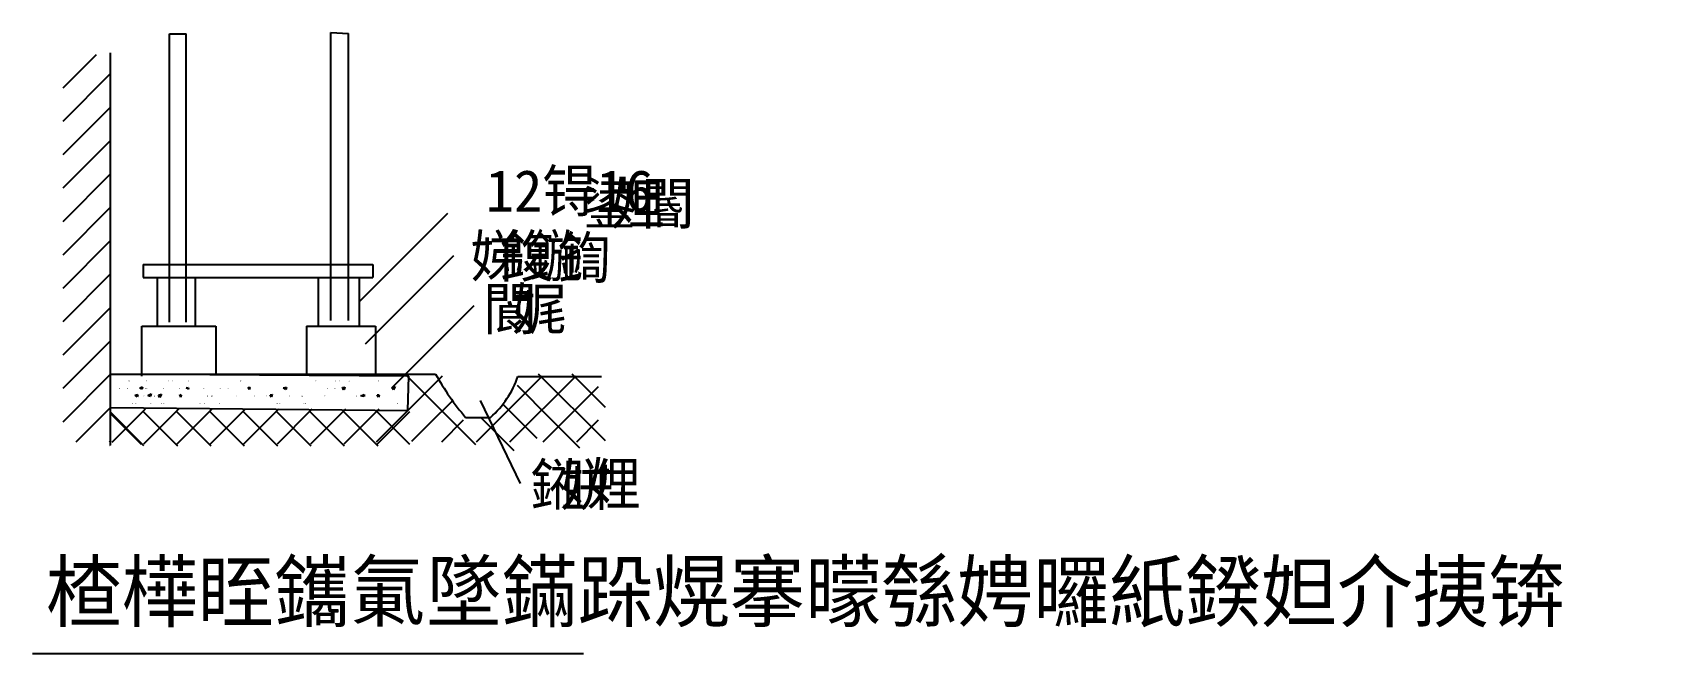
# Model space of a CAD drawing. Header units: metres. Extents: x 142 to 336, y 4 to 79.
import ezdxf

# ---------------------------------------------------------------- set-up
doc = ezdxf.new("R2010")
doc.units = ezdxf.units.M
for name, color, linetype in [('1', 54, 'Continuous'), ('涓鏂', 1, 'Continuous'), ('鍓栧垏绱㈠紩缁嗙嚎', 253, 'Continuous')]:
    doc.layers.add(name, color=color, linetype=linetype)

msp = doc.modelspace()

# ---------------------------------------------------------------- linework, layer by layer
for p, q in [((158.16, 43.95), (158.16, 78.5)), ((158.16, 78.5), (160.16, 78.5)), ((160.16, 43.96), (160.16, 78.5)), ((177.51, 44.15), (177.51, 78.66)), ((177.51, 78.66), (179.63, 78.54)), ((179.63, 44.16), (179.63, 78.54)), ((151.05, 76.23), (151.05, 29.23)), ((155.02, 50.86), (182.55, 50.86)), ((155.02, 50.86), (155.02, 49.3)), ((182.55, 50.86), (182.55, 49.3)), ((155.02, 49.3), (182.55, 49.3)), ((156.7, 49.3), (156.7, 43.48)), ((161.25, 49.3), (161.25, 43.48)), ((176, 49.3), (176, 43.48)), ((180.91, 49.3), (180.91, 43.48)), ((195.41, 34.58), (200.19, 24.61))]:
    msp.add_line(p, q)
for centre in [(157.41, 51.88), (180.42, 52.27)]:
    msp.add_arc(centre, 0.85, 0, 0)
at = {"layer": '1'}
for points in [[(151.05, 76.23), (151.05, 29.23)], [(154.84, 37.48), (154.84, 43.48)], [(154.84, 43.48), (163.71, 43.48)], [(163.71, 43.48), (163.71, 37.73)], [(174.6, 43.48), (174.6, 37.73)], [(174.6, 43.48), (182.84, 43.48)], [(182.84, 43.48), (182.84, 37.48)], [(151.05, 37.73), (190.05, 37.73)], [(186.84, 37.48), (151.05, 37.73)], [(186.74, 33.38), (186.84, 37.48)], [(199.92, 37.45), (209.92, 37.45)], [(151.11, 33.72), (186.74, 33.38)], [(186.74, 33.38), (186.74, 33.38)], [(193.64, 32.54), (196.64, 32.54)]]:
    msp.add_lwpolyline(points, dxfattribs=at)
for points in [[(190.05, 37.73, 0.05), (193.64, 32.54, 0.05)], [(196.64, 32.54, 0.13), (199.92, 37.45, 0.13)]]:
    msp.add_lwpolyline(points, format="xyb", dxfattribs=at)
at = {"layer": '涓鏂'}
for p, q in [((180.91, 46.39), (191.52, 57)), ((181.64, 41.34), (192.25, 51.94)), ((184.79, 36.06), (194.69, 45.96)), ((141.74, 4.24), (207.77, 4.24))]:
    msp.add_line(p, q, dxfattribs=at)
at = {"layer": '鍓栧垏绱㈠紩缁嗙嚎'}
for p, q in [((149.37, 75.98), (145.37, 71.98)), ((151.11, 73.72), (145.37, 67.98)), ((151.11, 69.72), (145.37, 63.98)), ((151.11, 65.72), (145.37, 59.98)), ((151.11, 61.72), (145.37, 55.98)), ((151.11, 57.72), (145.37, 51.98)), ((151.11, 53.72), (145.37, 47.98)), ((151.11, 49.72), (145.37, 43.98)), ((151.11, 45.72), (145.37, 39.98)), ((151.11, 41.72), (145.37, 35.98)), ((151.11, 37.72), (145.37, 31.98)), ((190.84, 37.48), (182.92, 29.56)), ((186.36, 37.76), (194.83, 29.29)), ((202.84, 37.48), (194.92, 29.56)), ((206.84, 37.48), (198.92, 29.56)), ((202.36, 37.76), (210.36, 29.76)), ((206.36, 37.76), (210.36, 33.76)), ((154.06, 35.2), (154.36, 35.28)), ((154.31, 35), (154.06, 35.2)), ((154.36, 35.28), (154.31, 35)), ((154.6, 36.08), (154.93, 36.19)), ((154.87, 35.9), (154.6, 36.08)), ((154.93, 36.19), (154.87, 35.9)), ((155.59, 35.17), (155.99, 35.35)), ((155.9, 35.03), (155.59, 35.17)), ((155.99, 35.35), (155.9, 35.03)), ((156.86, 35.21), (157.19, 35.31)), ((157.02, 34.92), (156.86, 35.21)), ((157.19, 35.31), (157.02, 34.92)), ((159.53, 34.96), (159.39, 35.27)), ((159.39, 35.27), (159.57, 35.22)), ((159.57, 35.22), (159.53, 34.96)), ((160.17, 36.07), (160.42, 36.11)), ((160.45, 35.9), (160.17, 36.07)), ((160.42, 36.11), (160.45, 35.9)), ((167.76, 35.86), (167.6, 36.15)), ((167.6, 36.15), (167.78, 36.11)), ((167.78, 36.11), (167.76, 35.86)), ((170.23, 35.26), (170.46, 35.27)), ((170.38, 34.96), (170.23, 35.26)), ((170.46, 35.27), (170.38, 34.96)), ((171.84, 36.06), (172.17, 36.16)), ((172.09, 35.86), (171.84, 36.06)), ((172.17, 36.16), (172.09, 35.86)), ((179.03, 35.84), (178.89, 36.16)), ((178.89, 36.16), (179.09, 36.12)), ((178.93, 36.11), (179.19, 36.15)), ((179.08, 35.82), (178.93, 36.11)), ((179.09, 36.12), (179.03, 35.84)), ((179.19, 36.15), (179.08, 35.82)), ((181.11, 35.13), (181.5, 35.3)), ((181.48, 35.05), (181.11, 35.13)), ((181.5, 35.3), (181.48, 35.05)), ((183.03, 35.24), (183.27, 35.26)), ((183.21, 34.97), (183.03, 35.24)), ((183.27, 35.26), (183.21, 34.97)), ((184.79, 36.06), (185.19, 36.24)), ((185, 35.82), (184.79, 36.06)), ((185.19, 36.24), (185, 35.82)), ((199.81, 36.38), (203.81, 32.38)), ((209.54, 36.19), (202.92, 29.56)), ((151.11, 33.72), (146.95, 29.56)), ((155.11, 29.14), (151.06, 33.19)), ((154.83, 29.29), (151.11, 33.01)), ((155.24, 33.51), (151.24, 29.51)), ((154.92, 33.33), (159.11, 29.14)), ((159.24, 33.51), (155.05, 29.32)), ((158.92, 33.33), (163.11, 29.14)), ((163.24, 33.51), (159.05, 29.32)), ((162.92, 33.33), (167.11, 29.14)), ((167.24, 33.51), (163.05, 29.32)), ((166.92, 33.33), (171.11, 29.14)), ((171.24, 33.51), (167.05, 29.32)), ((170.92, 33.33), (175.11, 29.14)), ((175.24, 33.51), (171.05, 29.32)), ((174.92, 33.33), (179.11, 29.14)), ((179.24, 33.51), (175.05, 29.32)), ((178.92, 33.33), (183.11, 29.14)), ((183.24, 33.51), (179.05, 29.32)), ((182.92, 33.33), (186.92, 29.33)), ((186.92, 33.19), (183.05, 29.32)), ((191.99, 34.46), (189.36, 31.83)), ((198.19, 34.03), (202.19, 30.03)), ((189.8, 32.27), (187.18, 29.65)), ((193.36, 32.19), (190.74, 29.56)), ((195.44, 32.58), (199.44, 28.58)), ((203.29, 32.9), (207.29, 28.9)), ((209.54, 32.19), (206.92, 29.56)), ((151.11, 29.72), (150.95, 29.56)), ((151.11, 29.14), (151.06, 29.19))]:
    msp.add_line(p, q, dxfattribs=at)
for points in [[(153.25, 36.96), (153.3, 36.92), (153.2, 36.89), (153.25, 36.85)], [(153.39, 36.93), (153.4, 36.84), (153.3, 36.92), (153.31, 36.84)], [(155.37, 36.97), (155.43, 36.93), (155.32, 36.89), (155.38, 36.86)], [(158.07, 36.96), (158.11, 36.91), (158, 36.9), (158.04, 36.85)], [(158.52, 36.96), (158.56, 36.92), (158.45, 36.89), (158.5, 36.85)], [(160.51, 36.93), (160.52, 36.84), (160.42, 36.92), (160.43, 36.84)], [(166.68, 36.94), (166.7, 36.88), (166.59, 36.91), (166.62, 36.85)], [(166.74, 36.95), (166.77, 36.89), (166.66, 36.9), (166.7, 36.85)], [(175.69, 36.97), (175.75, 36.93), (175.65, 36.89), (175.71, 36.86)], [(178.12, 36.93), (178.13, 36.86), (178.03, 36.92), (178.04, 36.84)], [(178.56, 36.96), (178.6, 36.91), (178.5, 36.9), (178.54, 36.85)], [(179.72, 36.94), (179.75, 36.88), (179.64, 36.91), (179.66, 36.85)], [(183.21, 36.96), (183.26, 36.92), (183.15, 36.89), (183.2, 36.85)], [(152.21, 36.04), (152.23, 35.97), (152.12, 36.01), (152.14, 35.94)], [(153.15, 36.06), (153.19, 36.01), (153.08, 36), (153.13, 35.95)], [(155.1, 35.16), (155.16, 35.13), (155.05, 35.09), (155.1, 35.05)], [(155.33, 36.06), (155.38, 36.03), (155.28, 35.99), (155.33, 35.95)], [(155.47, 36.05), (155.5, 35.98), (155.39, 36.01), (155.42, 35.95)], [(155.86, 35.13), (155.86, 35.04), (155.77, 35.13), (155.77, 35.04)], [(156.39, 35.13), (156.39, 35.04), (156.3, 35.13), (156.3, 35.04)], [(157.46, 36.06), (157.51, 36.03), (157.41, 35.99), (157.46, 35.95)], [(159.39, 36.03), (159.39, 35.94), (159.3, 36.03), (159.3, 35.94)], [(162.27, 36.07), (162.33, 36.04), (162.23, 35.99), (162.28, 35.96)], [(162.76, 35.13), (162.77, 35.05), (162.67, 35.12), (162.68, 35.04)], [(163.25, 35.13), (163.26, 35.04), (163.16, 35.13), (163.17, 35.04)], [(163.37, 35.15), (163.4, 35.09), (163.28, 35.11), (163.31, 35.05)], [(164.25, 36.05), (164.29, 36), (164.18, 36), (164.21, 35.95)], [(165.18, 36.06), (165.23, 36.02), (165.13, 35.99), (165.17, 35.95)], [(166.18, 35.15), (166.21, 35.09), (166.1, 35.1), (166.14, 35.05)], [(167.55, 36.07), (167.61, 36.04), (167.52, 35.99), (167.58, 35.96)], [(168.36, 35.14), (168.38, 35.07), (168.28, 35.11), (168.3, 35.05)], [(169.79, 35.16), (169.84, 35.13), (169.74, 35.09), (169.79, 35.05)], [(172.6, 35.14), (172.62, 35.08), (172.51, 35.11), (172.54, 35.05)], [(174.1, 35.13), (174.11, 35.04), (174.01, 35.13), (174.02, 35.04)], [(176.78, 35.17), (176.84, 35.14), (176.74, 35.09), (176.8, 35.06)], [(177.14, 36.04), (177.17, 35.98), (177.06, 36.01), (177.08, 35.95)], [(177.98, 36.06), (178.02, 36.01), (177.91, 36), (177.95, 35.95)], [(177.99, 36.07), (178.04, 36.03), (177.94, 35.99), (178, 35.95)], [(180.61, 35.14), (180.63, 35.07), (180.52, 35.11), (180.54, 35.04)], [(153.76, 34.25), (153.79, 34.19), (153.68, 34.2), (153.72, 34.15)], [(154.16, 34.25), (154.2, 34.2), (154.09, 34.2), (154.13, 34.15)], [(155.97, 34.24), (155.99, 34.17), (155.88, 34.22), (155.9, 34.14)], [(157.21, 34.27), (157.27, 34.24), (157.17, 34.19), (157.23, 34.16)], [(157.49, 34.26), (157.54, 34.21), (157.43, 34.2), (157.47, 34.15)], [(161.83, 34.26), (161.87, 34.21), (161.76, 34.2), (161.8, 34.15)], [(162.36, 34.27), (162.41, 34.23), (162.31, 34.19), (162.37, 34.15)], [(164.17, 34.23), (164.18, 34.15), (164.08, 34.22), (164.09, 34.14)], [(171.1, 34.23), (171.12, 34.16), (171.01, 34.22), (171.03, 34.14)], [(171.41, 34.25), (171.45, 34.2), (171.34, 34.2), (171.37, 34.15)], [(174.28, 34.26), (174.33, 34.22), (174.22, 34.19), (174.27, 34.15)], [(174.47, 34.26), (174.52, 34.22), (174.41, 34.19), (174.46, 34.15)], [(185.47, 34.27), (185.53, 34.24), (185.43, 34.19), (185.49, 34.16)]]:
    msp.add_solid(points, dxfattribs=at)

# ---------------------------------------------------------------- texts
at = {"layer": '涓鏂'}
for s, height, p in [('12锝16', 5, (196.04, 57.18)), ('鍙', 5, (207.65, 55.68)), ('妲', 5, (211.01, 55.68)), ('閽', 5, (214.65, 55.68)), ('娣', 5, (194.24, 49.36)), ('鍑', 5, (197.74, 49.36)), ('鍦', 5, (201.24, 49.36)), ('鍧', 5, (204.62, 49.12)), ('娓', 5, (199.21, 43.04)), ('閬', 5, (195.71, 43.04)), ('鎺', 5, (201.43, 21.97)), ('姘', 5, (204.93, 21.97)), ('娌', 5, (208.15, 22.11)), ('楂樺眰鑴氭墜鏋跺熀搴曚綔娉曪紙鍨妲介挗锛', 7, (143.36, 8.17))]:
    msp.add_text(s, height=height, dxfattribs=at).set_placement(p)

doc.saveas('drawing.dxf')
